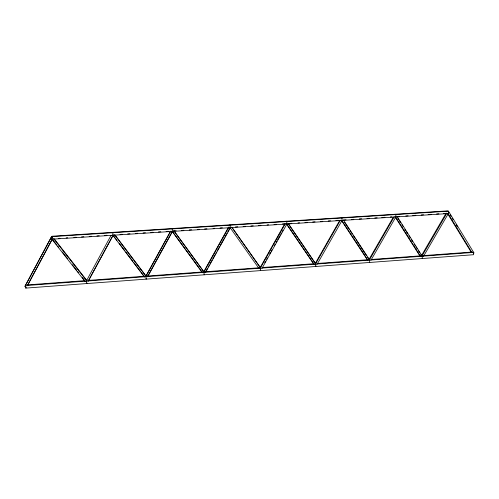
<?xml version="1.0" encoding="UTF-8"?>
<svg xmlns="http://www.w3.org/2000/svg" width="499" height="499" viewBox="0 0 499 499"><rect width="100%" height="100%" fill="white"/><g stroke="black" fill="none" stroke-linecap="round" stroke-linejoin="round"><path stroke-width="0.75" d="M422.248 258.544L422.254 256.218L397.179 216.541M146.182 278.585L146.176 279.128L146.001 276.671M448.433 211.177L448.414 213.547L51.971 239.202L51.721 236.638L52.071 236.239L447.422 210.896L448.433 211.177L51.721 236.638M473.632 252.413L473.595 254.715L25.798 288.104L25.536 285.59L473.632 252.413L472.553 252.001M112.874 232.341L112.949 235.26M86.969 282.995L86.751 283.563L86.533 281.074M26.01 286.875L24.95 286.364L51.116 237.455L52.401 237.717M51.347 237.187L24.95 286.364M27.264 285.771L52.333 238.927M27.564 285.372L52.189 239.352M86.283 281.162L111.084 235.31M88.323 280.875L112.98 235.416M88.186 281.243L113.267 234.998M145.727 276.402L170.377 231.505M145.72 276.752L170.808 231.068M147.579 276.471L172.224 231.598M147.579 276.82L172.66 231.168M203.555 272.123L228.586 227.089M203.686 272.46L228.773 227.319M205.357 272.192L207.596 268.163M208.345 266.822L209.093 265.474M209.842 264.133L212.081 260.104M212.83 258.756L215.069 254.727M215.817 253.386L216.566 252.039M217.308 250.698L219.554 246.668M220.296 245.321L224.032 238.609M224.781 237.262L227.02 233.233M227.769 231.892L230.008 227.856M205.494 272.529L230.575 227.419M259.973 267.938L284.985 223.465M260.228 268.262L285.303 223.689M264.769 262.617L265.524 261.27M266.659 259.249L267.42 257.902M269.691 253.86L270.452 252.513M271.207 251.165L271.967 249.818M274.238 245.776L274.999 244.429M276.134 242.408L276.889 241.067M277.65 239.72L279.92 235.678M280.681 234.33L281.436 232.983M282.197 231.636L282.952 230.288M262 268.325L287.062 223.777M315.031 263.859L339.632 220.608M315.412 264.171L340.455 220.14M317.139 264.221L342.177 220.221M369.154 259.212L393.355 217.127M369.266 260.179L394.297 216.66M370.95 260.235L395.975 216.741M421.25 255.993L446.181 213.092M421.855 256.28L446.848 213.285M423.501 256.324L448.875 212.686M25.798 288.104L26.241 287.518M52.139 237.686L51.204 238.347L85.036 281.492M27.52 284.898L84.443 280.688M88.292 280.407L203.792 271.868M204.565 271.812L260.166 267.701L260.665 270.595L260.272 270.096M262.493 267.526L313.634 263.746M317.489 263.46L368.125 259.717M371.206 259.492L421.331 255.787L422.254 256.218M423.663 255.613L471.78 252.057M58.47 238.391L60.011 238.291M66.161 237.898L67.702 237.798M73.852 237.399L76.16 237.25M81.543 236.9L83.851 236.751M89.234 236.407L91.542 236.258M96.925 235.908L99.232 235.759M104.615 235.409L106.923 235.26M119.997 234.418L122.305 234.268M127.688 233.919L129.996 233.769M135.379 233.42L137.687 233.27M143.07 232.927L145.377 232.777M150.76 232.428L153.068 232.278M158.457 231.929L160.765 231.779M166.148 231.436L168.456 231.287M173.839 230.937L176.153 230.788M181.542 230.438L183.85 230.288M189.24 229.939L191.554 229.79M197.71 229.39L199.251 229.291M204.64 228.947L206.954 228.798M213.11 228.399L214.651 228.299M220.047 227.949L222.354 227.8M235.459 226.951L237.774 226.802M243.175 226.452L245.489 226.303M250.891 225.953L253.205 225.804M258.607 225.454L260.927 225.305M267.096 224.906L268.643 224.806M274.045 224.456L276.359 224.307M282.534 223.908L284.074 223.808M289.489 223.458L291.809 223.309M298.003 222.91L299.556 222.81M304.976 222.46L307.297 222.311M312.717 221.961L315.037 221.812M320.458 221.456L322.784 221.307M328.199 220.957L330.525 220.808M335.946 220.458L338.266 220.309M343.699 219.959L346.032 219.803M351.471 219.454L353.803 219.304M359.249 218.949L361.582 218.799M367.027 218.45L369.36 218.3M374.799 217.944L377.132 217.795M381.797 217.495L384.91 217.296M390.355 216.94L391.908 216.84M397.329 216.491L399.643 216.341M405.806 215.942L408.113 215.793M412.735 215.493L415.817 215.294M421.212 214.944L423.526 214.795M428.148 214.495L431.23 214.302M436.619 213.952L438.933 213.803M443.555 213.503L445.863 213.354M448.214 211.67L448.882 211.863L474.05 253.049L473.339 252.775M395.002 214.252L395.85 214.551L395.863 216.946M341.316 217.695L341.983 218.013L342.033 220.433M51.116 237.455L52.17 237.986M286.307 221.219L286.794 221.556L286.875 224.001M315.249 265.998L315.83 266.478L315.761 264.102M229.933 224.837L230.345 227.656M54.266 238.909L87.038 280.762M53.561 238.572L86.895 281.124M52.383 239.289L56.661 244.747M57.616 245.957L58.564 247.173M62.369 252.02L67.596 258.694M72.349 264.757L76.628 270.215M77.582 271.425L78.53 272.635M82.335 277.488L85.186 281.124M115.044 235.029L146.307 276.359M114.496 234.673L146.301 276.708M113.192 235.391L116.928 240.325M119.261 243.406L124.869 250.804M125.804 252.039L132.809 261.289M133.738 262.518L140.275 271.15M141.211 272.385L144.479 276.702M112.643 235.029L144.473 277.051M173.833 230.625L203.648 271.437M173.895 230.869L204.234 272.404M172.473 231.586L202.307 272.385M172.068 231.205L202.438 272.722M231.798 227.151L260.759 268.206M232.047 227.544L260.497 267.882M230.008 227.469L258.993 268.512M288.291 223.54L315.904 264.102M288.84 224.6L315.524 263.796M286.532 223.833L314.17 264.389M286.651 224.251L313.796 264.077M343.393 219.997L369.747 260.11M344.647 222.367L349.312 229.465M350.161 230.756L352.282 233.987M353.13 235.279L355.251 238.503M356.099 239.794L366.278 255.288M367.551 257.228L369.248 259.811M341.672 220.277L368.037 260.378M341.653 220.708L367.551 260.079M395.482 216.809L420.638 256.461M395.339 217.252L420.039 256.174M397.853 218.288L398.676 219.585M399.499 220.882L400.734 222.828M401.963 224.775L403.198 226.721M404.845 229.315L405.668 230.613M406.492 231.91L407.72 233.856M408.955 235.802L410.19 237.755M411.426 239.701L412.661 241.647M414.301 244.242L415.124 245.539M415.948 246.837L417.183 248.783M418.418 250.729L419.647 252.675M420.882 254.621L421.705 255.918M450.241 214.988L451.052 216.31M452.269 218.3L453.08 219.629M456.323 224.93L457.539 226.92M448.027 213.429L471.998 252.613M447.765 213.903L471.293 252.338M172.136 228.542L172.392 231.411M203.991 272.379L204.128 274.812M369.647 260.116L369.672 262.468"/></g></svg>
